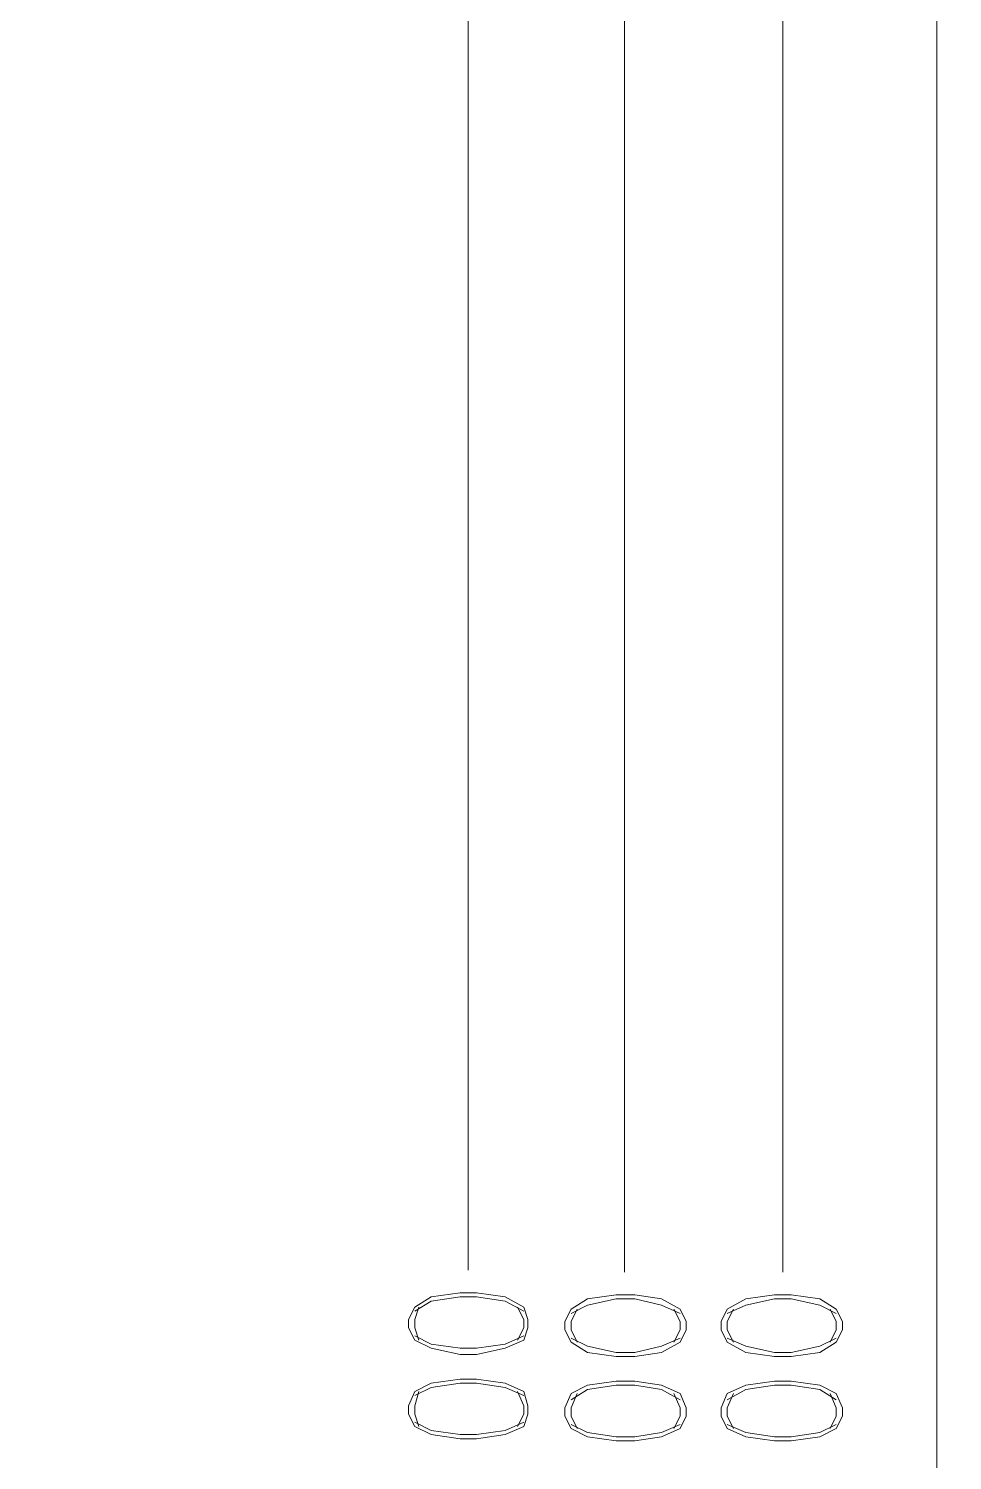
# Model space of a CAD drawing. Header units: centimetres. Extents: x -22.4 to 6.2, y -30.9 to -11.
# Drawn here: x -3.519 to -1.616, y -16.931 to -13.983 of the extents above; entities that cross this region are included whole.
import ezdxf

# ---------------------------------------------------------------- set-up
doc = ezdxf.new("R2010")
doc.units = ezdxf.units.CM
doc.header["$MEASUREMENT"] = 0
doc.layers.add('2', color=7, linetype='Continuous')
doc.layers.add('layer 1', color=7, linetype='Continuous')

msp = doc.modelspace()

# ---------------------------------------------------------------- linework, layer by layer
at = {"layer": '2', "color": 3, "lineweight": 9}
for points in [[(-2.61339, -12.58517), (-2.61339, -12.58517), (-2.61339, -16.53911), (-2.61339, -16.53911)], [(-2.29165, -13.44454), (-2.29165, -13.44454), (-2.29165, -16.54334), (-2.29165, -16.54334)], [(-1.96569, -13.71547), (-1.96569, -13.71547), (-1.96569, -16.54334), (-1.96569, -16.54334)]]:
    msp.add_open_spline(points, degree=3, dxfattribs=at)
at = {"layer": 'layer 1', "lineweight": 9}
for points, knots in [([(-21.92211, -30.90598), (-21.92211, -30.90598), (6.24226, -30.90598), (6.24226, -30.90598), (6.24226, -30.90598), (6.24226, -30.90598), (6.24226, -11.33528), (6.24226, -11.33528), (6.24226, -11.33528), (6.24226, -11.33528), (-21.92211, -11.33528), (-21.92211, -11.33528), (-21.92211, -11.33528), (-21.92211, -11.33528), (-21.92211, -30.90598), (-21.92211, -30.90598)], [0, 0, 0, 0, 0.2, 0.2, 0.2, 0.2, 0.4, 0.4, 0.4, 0.4, 0.6, 0.6, 0.6, 0.6, 1, 1, 1, 1]), ([(-2.73615, -16.65764), (-2.73615, -16.65764), (-2.72345, -16.68304), (-2.72345, -16.68304), (-2.72345, -16.68304), (-2.72345, -16.68304), (-2.68959, -16.69997), (-2.68959, -16.69997), (-2.68959, -16.69997), (-2.68959, -16.69997), (-2.63032, -16.71267), (-2.63032, -16.71267), (-2.63032, -16.71267), (-2.63032, -16.71267), (-2.59645, -16.71267), (-2.59645, -16.71267), (-2.59645, -16.71267), (-2.59645, -16.71267), (-2.53719, -16.69997), (-2.53719, -16.69997), (-2.53719, -16.69997), (-2.53719, -16.69997), (-2.49909, -16.68304), (-2.49909, -16.68304), (-2.49909, -16.68304), (-2.49909, -16.68304), (-2.49062, -16.65764), (-2.49062, -16.65764), (-2.49062, -16.65764), (-2.49062, -16.65764), (-2.49062, -16.64071), (-2.49062, -16.64071), (-2.49062, -16.64071), (-2.49062, -16.64071), (-2.49909, -16.61531), (-2.49909, -16.61531), (-2.49909, -16.61531), (-2.49909, -16.61531), (-2.53719, -16.59414), (-2.53719, -16.59414), (-2.53719, -16.59414), (-2.53719, -16.59414), (-2.59645, -16.58567), (-2.59645, -16.58567), (-2.59645, -16.58567), (-2.59645, -16.58567), (-2.63032, -16.58567), (-2.63032, -16.58567), (-2.63032, -16.58567), (-2.63032, -16.58567), (-2.68959, -16.59414), (-2.68959, -16.59414), (-2.68959, -16.59414), (-2.68959, -16.59414), (-2.72345, -16.61531), (-2.72345, -16.61531), (-2.72345, -16.61531), (-2.72345, -16.61531), (-2.73615, -16.64071), (-2.73615, -16.64071), (-2.73615, -16.64071), (-2.73615, -16.64071), (-2.73615, -16.65764), (-2.73615, -16.65764)], [0, 0, 0, 0, 0.0588235, 0.0588235, 0.0588235, 0.0588235, 0.1176471, 0.1176471, 0.1176471, 0.1176471, 0.1764706, 0.1764706, 0.1764706, 0.1764706, 0.2352941, 0.2352941, 0.2352941, 0.2352941, 0.2941176, 0.2941176, 0.2941176, 0.2941176, 0.3529412, 0.3529412, 0.3529412, 0.3529412, 0.4117647, 0.4117647, 0.4117647, 0.4117647, 0.4705882, 0.4705882, 0.4705882, 0.4705882, 0.5294118, 0.5294118, 0.5294118, 0.5294118, 0.5882353, 0.5882353, 0.5882353, 0.5882353, 0.6470588, 0.6470588, 0.6470588, 0.6470588, 0.7058824, 0.7058824, 0.7058824, 0.7058824, 0.7647059, 0.7647059, 0.7647059, 0.7647059, 0.8235294, 0.8235294, 0.8235294, 0.8235294, 0.8823529, 0.8823529, 0.8823529, 0.8823529, 1, 1, 1, 1]), ([(-2.49909, -16.62377), (-2.49909, -16.62377), (-2.53719, -16.60261), (-2.53719, -16.60261), (-2.53719, -16.60261), (-2.53719, -16.60261), (-2.59645, -16.59414), (-2.59645, -16.59414), (-2.59645, -16.59414), (-2.59645, -16.59414), (-2.63032, -16.59414), (-2.63032, -16.59414), (-2.63032, -16.59414), (-2.63032, -16.59414), (-2.68959, -16.60261), (-2.68959, -16.60261), (-2.68959, -16.60261), (-2.68959, -16.60261), (-2.72345, -16.62377), (-2.72345, -16.62377)], [0, 0, 0, 0, 0.1666667, 0.1666667, 0.1666667, 0.1666667, 0.3333333, 0.3333333, 0.3333333, 0.3333333, 0.5, 0.5, 0.5, 0.5, 0.6666667, 0.6666667, 0.6666667, 0.6666667, 1, 1, 1, 1]), ([(-2.41442, -16.66187), (-2.41442, -16.66187), (-2.40172, -16.68727), (-2.40172, -16.68727), (-2.40172, -16.68727), (-2.40172, -16.68727), (-2.36785, -16.70844), (-2.36785, -16.70844), (-2.36785, -16.70844), (-2.36785, -16.70844), (-2.30859, -16.71691), (-2.30859, -16.71691), (-2.30859, -16.71691), (-2.30859, -16.71691), (-2.27049, -16.71691), (-2.27049, -16.71691), (-2.27049, -16.71691), (-2.27049, -16.71691), (-2.21545, -16.70844), (-2.21545, -16.70844), (-2.21545, -16.70844), (-2.21545, -16.70844), (-2.17735, -16.68727), (-2.17735, -16.68727), (-2.17735, -16.68727), (-2.17735, -16.68727), (-2.16465, -16.66187), (-2.16465, -16.66187), (-2.16465, -16.66187), (-2.16465, -16.66187), (-2.16465, -16.64494), (-2.16465, -16.64494), (-2.16465, -16.64494), (-2.16465, -16.64494), (-2.17735, -16.61954), (-2.17735, -16.61954), (-2.17735, -16.61954), (-2.17735, -16.61954), (-2.21545, -16.59837), (-2.21545, -16.59837), (-2.21545, -16.59837), (-2.21545, -16.59837), (-2.27049, -16.58991), (-2.27049, -16.58991), (-2.27049, -16.58991), (-2.27049, -16.58991), (-2.30859, -16.58991), (-2.30859, -16.58991), (-2.30859, -16.58991), (-2.30859, -16.58991), (-2.36785, -16.59837), (-2.36785, -16.59837), (-2.36785, -16.59837), (-2.36785, -16.59837), (-2.40172, -16.61954), (-2.40172, -16.61954), (-2.40172, -16.61954), (-2.40172, -16.61954), (-2.41442, -16.64494), (-2.41442, -16.64494), (-2.41442, -16.64494), (-2.41442, -16.64494), (-2.41442, -16.66187), (-2.41442, -16.66187)], [0, 0, 0, 0, 0.0588235, 0.0588235, 0.0588235, 0.0588235, 0.1176471, 0.1176471, 0.1176471, 0.1176471, 0.1764706, 0.1764706, 0.1764706, 0.1764706, 0.2352941, 0.2352941, 0.2352941, 0.2352941, 0.2941176, 0.2941176, 0.2941176, 0.2941176, 0.3529412, 0.3529412, 0.3529412, 0.3529412, 0.4117647, 0.4117647, 0.4117647, 0.4117647, 0.4705882, 0.4705882, 0.4705882, 0.4705882, 0.5294118, 0.5294118, 0.5294118, 0.5294118, 0.5882353, 0.5882353, 0.5882353, 0.5882353, 0.6470588, 0.6470588, 0.6470588, 0.6470588, 0.7058824, 0.7058824, 0.7058824, 0.7058824, 0.7647059, 0.7647059, 0.7647059, 0.7647059, 0.8235294, 0.8235294, 0.8235294, 0.8235294, 0.8823529, 0.8823529, 0.8823529, 0.8823529, 1, 1, 1, 1]), ([(-2.09269, -16.66187), (-2.09269, -16.66187), (-2.07999, -16.68727), (-2.07999, -16.68727), (-2.07999, -16.68727), (-2.07999, -16.68727), (-2.04189, -16.70844), (-2.04189, -16.70844), (-2.04189, -16.70844), (-2.04189, -16.70844), (-1.98262, -16.71691), (-1.98262, -16.71691), (-1.98262, -16.71691), (-1.98262, -16.71691), (-1.94875, -16.71691), (-1.94875, -16.71691), (-1.94875, -16.71691), (-1.94875, -16.71691), (-1.88949, -16.70844), (-1.88949, -16.70844), (-1.88949, -16.70844), (-1.88949, -16.70844), (-1.85562, -16.68727), (-1.85562, -16.68727), (-1.85562, -16.68727), (-1.85562, -16.68727), (-1.84292, -16.66187), (-1.84292, -16.66187), (-1.84292, -16.66187), (-1.84292, -16.66187), (-1.84292, -16.64494), (-1.84292, -16.64494), (-1.84292, -16.64494), (-1.84292, -16.64494), (-1.85562, -16.61954), (-1.85562, -16.61954), (-1.85562, -16.61954), (-1.85562, -16.61954), (-1.88949, -16.59837), (-1.88949, -16.59837), (-1.88949, -16.59837), (-1.88949, -16.59837), (-1.94875, -16.58991), (-1.94875, -16.58991), (-1.94875, -16.58991), (-1.94875, -16.58991), (-1.98262, -16.58991), (-1.98262, -16.58991), (-1.98262, -16.58991), (-1.98262, -16.58991), (-2.04189, -16.59837), (-2.04189, -16.59837), (-2.04189, -16.59837), (-2.04189, -16.59837), (-2.07999, -16.61954), (-2.07999, -16.61954), (-2.07999, -16.61954), (-2.07999, -16.61954), (-2.09269, -16.64494), (-2.09269, -16.64494), (-2.09269, -16.64494), (-2.09269, -16.64494), (-2.09269, -16.66187), (-2.09269, -16.66187)], [0, 0, 0, 0, 0.0588235, 0.0588235, 0.0588235, 0.0588235, 0.1176471, 0.1176471, 0.1176471, 0.1176471, 0.1764706, 0.1764706, 0.1764706, 0.1764706, 0.2352941, 0.2352941, 0.2352941, 0.2352941, 0.2941176, 0.2941176, 0.2941176, 0.2941176, 0.3529412, 0.3529412, 0.3529412, 0.3529412, 0.4117647, 0.4117647, 0.4117647, 0.4117647, 0.4705882, 0.4705882, 0.4705882, 0.4705882, 0.5294118, 0.5294118, 0.5294118, 0.5294118, 0.5882353, 0.5882353, 0.5882353, 0.5882353, 0.6470588, 0.6470588, 0.6470588, 0.6470588, 0.7058824, 0.7058824, 0.7058824, 0.7058824, 0.7647059, 0.7647059, 0.7647059, 0.7647059, 0.8235294, 0.8235294, 0.8235294, 0.8235294, 0.8823529, 0.8823529, 0.8823529, 0.8823529, 1, 1, 1, 1]), ([(-2.71499, -16.61531), (-2.71499, -16.61531), (-2.72345, -16.64071), (-2.72345, -16.64071), (-2.72345, -16.64071), (-2.72345, -16.64071), (-2.72345, -16.65764), (-2.72345, -16.65764), (-2.72345, -16.65764), (-2.72345, -16.65764), (-2.71499, -16.68304), (-2.71499, -16.68304)], [0, 0, 0, 0, 0.25, 0.25, 0.25, 0.25, 0.5, 0.5, 0.5, 0.5, 1, 1, 1, 1]), ([(-2.51179, -16.68304), (-2.51179, -16.68304), (-2.49909, -16.65764), (-2.49909, -16.65764), (-2.49909, -16.65764), (-2.49909, -16.65764), (-2.49909, -16.64071), (-2.49909, -16.64071), (-2.49909, -16.64071), (-2.49909, -16.64071), (-2.51179, -16.61531), (-2.51179, -16.61531)], [0, 0, 0, 0, 0.25, 0.25, 0.25, 0.25, 0.5, 0.5, 0.5, 0.5, 1, 1, 1, 1]), ([(-2.17735, -16.62801), (-2.17735, -16.62801), (-2.21545, -16.61107), (-2.21545, -16.61107), (-2.21545, -16.61107), (-2.21545, -16.61107), (-2.27049, -16.59837), (-2.27049, -16.59837), (-2.27049, -16.59837), (-2.27049, -16.59837), (-2.30859, -16.59837), (-2.30859, -16.59837), (-2.30859, -16.59837), (-2.30859, -16.59837), (-2.36785, -16.61107), (-2.36785, -16.61107), (-2.36785, -16.61107), (-2.36785, -16.61107), (-2.40172, -16.62801), (-2.40172, -16.62801)], [0, 0, 0, 0, 0.1666667, 0.1666667, 0.1666667, 0.1666667, 0.3333333, 0.3333333, 0.3333333, 0.3333333, 0.5, 0.5, 0.5, 0.5, 0.6666667, 0.6666667, 0.6666667, 0.6666667, 1, 1, 1, 1]), ([(-2.38902, -16.61954), (-2.38902, -16.61954), (-2.40172, -16.64494), (-2.40172, -16.64494), (-2.40172, -16.64494), (-2.40172, -16.64494), (-2.40172, -16.66187), (-2.40172, -16.66187), (-2.40172, -16.66187), (-2.40172, -16.66187), (-2.38902, -16.68727), (-2.38902, -16.68727)], [0, 0, 0, 0, 0.25, 0.25, 0.25, 0.25, 0.5, 0.5, 0.5, 0.5, 1, 1, 1, 1]), ([(-2.19005, -16.68727), (-2.19005, -16.68727), (-2.17735, -16.66187), (-2.17735, -16.66187), (-2.17735, -16.66187), (-2.17735, -16.66187), (-2.17735, -16.64494), (-2.17735, -16.64494), (-2.17735, -16.64494), (-2.17735, -16.64494), (-2.19005, -16.61954), (-2.19005, -16.61954)], [0, 0, 0, 0, 0.25, 0.25, 0.25, 0.25, 0.5, 0.5, 0.5, 0.5, 1, 1, 1, 1]), ([(-1.85562, -16.62801), (-1.85562, -16.62801), (-1.88949, -16.61107), (-1.88949, -16.61107), (-1.88949, -16.61107), (-1.88949, -16.61107), (-1.94875, -16.59837), (-1.94875, -16.59837), (-1.94875, -16.59837), (-1.94875, -16.59837), (-1.98262, -16.59837), (-1.98262, -16.59837), (-1.98262, -16.59837), (-1.98262, -16.59837), (-2.04189, -16.61107), (-2.04189, -16.61107), (-2.04189, -16.61107), (-2.04189, -16.61107), (-2.07999, -16.62801), (-2.07999, -16.62801)], [0, 0, 0, 0, 0.1666667, 0.1666667, 0.1666667, 0.1666667, 0.3333333, 0.3333333, 0.3333333, 0.3333333, 0.5, 0.5, 0.5, 0.5, 0.6666667, 0.6666667, 0.6666667, 0.6666667, 1, 1, 1, 1]), ([(-2.06729, -16.61954), (-2.06729, -16.61954), (-2.07999, -16.64494), (-2.07999, -16.64494), (-2.07999, -16.64494), (-2.07999, -16.64494), (-2.07999, -16.66187), (-2.07999, -16.66187), (-2.07999, -16.66187), (-2.07999, -16.66187), (-2.06729, -16.68727), (-2.06729, -16.68727)], [0, 0, 0, 0, 0.25, 0.25, 0.25, 0.25, 0.5, 0.5, 0.5, 0.5, 1, 1, 1, 1]), ([(-1.86832, -16.68727), (-1.86832, -16.68727), (-1.85562, -16.66187), (-1.85562, -16.66187), (-1.85562, -16.66187), (-1.85562, -16.66187), (-1.85562, -16.64494), (-1.85562, -16.64494), (-1.85562, -16.64494), (-1.85562, -16.64494), (-1.86832, -16.61954), (-1.86832, -16.61954)], [0, 0, 0, 0, 0.25, 0.25, 0.25, 0.25, 0.5, 0.5, 0.5, 0.5, 1, 1, 1, 1]), ([(-2.72345, -16.67457), (-2.72345, -16.67457), (-2.68959, -16.69151), (-2.68959, -16.69151), (-2.68959, -16.69151), (-2.68959, -16.69151), (-2.63032, -16.69997), (-2.63032, -16.69997), (-2.63032, -16.69997), (-2.63032, -16.69997), (-2.59645, -16.69997), (-2.59645, -16.69997), (-2.59645, -16.69997), (-2.59645, -16.69997), (-2.53719, -16.69151), (-2.53719, -16.69151), (-2.53719, -16.69151), (-2.53719, -16.69151), (-2.49909, -16.67457), (-2.49909, -16.67457)], [0, 0, 0, 0, 0.1666667, 0.1666667, 0.1666667, 0.1666667, 0.3333333, 0.3333333, 0.3333333, 0.3333333, 0.5, 0.5, 0.5, 0.5, 0.6666667, 0.6666667, 0.6666667, 0.6666667, 1, 1, 1, 1]), ([(-2.40172, -16.67881), (-2.40172, -16.67881), (-2.36785, -16.69574), (-2.36785, -16.69574), (-2.36785, -16.69574), (-2.36785, -16.69574), (-2.30859, -16.70844), (-2.30859, -16.70844), (-2.30859, -16.70844), (-2.30859, -16.70844), (-2.27049, -16.70844), (-2.27049, -16.70844), (-2.27049, -16.70844), (-2.27049, -16.70844), (-2.21545, -16.69574), (-2.21545, -16.69574), (-2.21545, -16.69574), (-2.21545, -16.69574), (-2.17735, -16.67881), (-2.17735, -16.67881)], [0, 0, 0, 0, 0.1666667, 0.1666667, 0.1666667, 0.1666667, 0.3333333, 0.3333333, 0.3333333, 0.3333333, 0.5, 0.5, 0.5, 0.5, 0.6666667, 0.6666667, 0.6666667, 0.6666667, 1, 1, 1, 1]), ([(-2.07999, -16.67881), (-2.07999, -16.67881), (-2.04189, -16.69574), (-2.04189, -16.69574), (-2.04189, -16.69574), (-2.04189, -16.69574), (-1.98262, -16.70844), (-1.98262, -16.70844), (-1.98262, -16.70844), (-1.98262, -16.70844), (-1.94875, -16.70844), (-1.94875, -16.70844), (-1.94875, -16.70844), (-1.94875, -16.70844), (-1.88949, -16.69574), (-1.88949, -16.69574), (-1.88949, -16.69574), (-1.88949, -16.69574), (-1.85562, -16.67881), (-1.85562, -16.67881)], [0, 0, 0, 0, 0.1666667, 0.1666667, 0.1666667, 0.1666667, 0.3333333, 0.3333333, 0.3333333, 0.3333333, 0.5, 0.5, 0.5, 0.5, 0.6666667, 0.6666667, 0.6666667, 0.6666667, 1, 1, 1, 1]), ([(-2.73615, -16.83544), (-2.73615, -16.83544), (-2.72345, -16.86084), (-2.72345, -16.86084), (-2.72345, -16.86084), (-2.72345, -16.86084), (-2.68959, -16.87777), (-2.68959, -16.87777), (-2.68959, -16.87777), (-2.68959, -16.87777), (-2.63032, -16.88624), (-2.63032, -16.88624), (-2.63032, -16.88624), (-2.63032, -16.88624), (-2.59645, -16.88624), (-2.59645, -16.88624), (-2.59645, -16.88624), (-2.59645, -16.88624), (-2.53719, -16.87777), (-2.53719, -16.87777), (-2.53719, -16.87777), (-2.53719, -16.87777), (-2.49909, -16.86084), (-2.49909, -16.86084), (-2.49909, -16.86084), (-2.49909, -16.86084), (-2.49062, -16.83544), (-2.49062, -16.83544), (-2.49062, -16.83544), (-2.49062, -16.83544), (-2.49062, -16.81851), (-2.49062, -16.81851), (-2.49062, -16.81851), (-2.49062, -16.81851), (-2.49909, -16.78887), (-2.49909, -16.78887), (-2.49909, -16.78887), (-2.49909, -16.78887), (-2.53719, -16.77194), (-2.53719, -16.77194), (-2.53719, -16.77194), (-2.53719, -16.77194), (-2.59645, -16.76347), (-2.59645, -16.76347), (-2.59645, -16.76347), (-2.59645, -16.76347), (-2.63032, -16.76347), (-2.63032, -16.76347), (-2.63032, -16.76347), (-2.63032, -16.76347), (-2.68959, -16.77194), (-2.68959, -16.77194), (-2.68959, -16.77194), (-2.68959, -16.77194), (-2.72345, -16.78887), (-2.72345, -16.78887), (-2.72345, -16.78887), (-2.72345, -16.78887), (-2.73615, -16.81851), (-2.73615, -16.81851), (-2.73615, -16.81851), (-2.73615, -16.81851), (-2.73615, -16.83544), (-2.73615, -16.83544)], [0, 0, 0, 0, 0.0588235, 0.0588235, 0.0588235, 0.0588235, 0.1176471, 0.1176471, 0.1176471, 0.1176471, 0.1764706, 0.1764706, 0.1764706, 0.1764706, 0.2352941, 0.2352941, 0.2352941, 0.2352941, 0.2941176, 0.2941176, 0.2941176, 0.2941176, 0.3529412, 0.3529412, 0.3529412, 0.3529412, 0.4117647, 0.4117647, 0.4117647, 0.4117647, 0.4705882, 0.4705882, 0.4705882, 0.4705882, 0.5294118, 0.5294118, 0.5294118, 0.5294118, 0.5882353, 0.5882353, 0.5882353, 0.5882353, 0.6470588, 0.6470588, 0.6470588, 0.6470588, 0.7058824, 0.7058824, 0.7058824, 0.7058824, 0.7647059, 0.7647059, 0.7647059, 0.7647059, 0.8235294, 0.8235294, 0.8235294, 0.8235294, 0.8823529, 0.8823529, 0.8823529, 0.8823529, 1, 1, 1, 1]), ([(-2.41442, -16.83967), (-2.41442, -16.83967), (-2.40172, -16.86507), (-2.40172, -16.86507), (-2.40172, -16.86507), (-2.40172, -16.86507), (-2.36785, -16.88201), (-2.36785, -16.88201), (-2.36785, -16.88201), (-2.36785, -16.88201), (-2.30859, -16.89047), (-2.30859, -16.89047), (-2.30859, -16.89047), (-2.30859, -16.89047), (-2.27049, -16.89047), (-2.27049, -16.89047), (-2.27049, -16.89047), (-2.27049, -16.89047), (-2.21545, -16.88201), (-2.21545, -16.88201), (-2.21545, -16.88201), (-2.21545, -16.88201), (-2.17735, -16.86507), (-2.17735, -16.86507), (-2.17735, -16.86507), (-2.17735, -16.86507), (-2.16465, -16.83967), (-2.16465, -16.83967), (-2.16465, -16.83967), (-2.16465, -16.83967), (-2.16465, -16.82274), (-2.16465, -16.82274), (-2.16465, -16.82274), (-2.16465, -16.82274), (-2.17735, -16.79311), (-2.17735, -16.79311), (-2.17735, -16.79311), (-2.17735, -16.79311), (-2.21545, -16.77617), (-2.21545, -16.77617), (-2.21545, -16.77617), (-2.21545, -16.77617), (-2.27049, -16.76771), (-2.27049, -16.76771), (-2.27049, -16.76771), (-2.27049, -16.76771), (-2.30859, -16.76771), (-2.30859, -16.76771), (-2.30859, -16.76771), (-2.30859, -16.76771), (-2.36785, -16.77617), (-2.36785, -16.77617), (-2.36785, -16.77617), (-2.36785, -16.77617), (-2.40172, -16.79311), (-2.40172, -16.79311), (-2.40172, -16.79311), (-2.40172, -16.79311), (-2.41442, -16.82274), (-2.41442, -16.82274), (-2.41442, -16.82274), (-2.41442, -16.82274), (-2.41442, -16.83967), (-2.41442, -16.83967)], [0, 0, 0, 0, 0.0588235, 0.0588235, 0.0588235, 0.0588235, 0.1176471, 0.1176471, 0.1176471, 0.1176471, 0.1764706, 0.1764706, 0.1764706, 0.1764706, 0.2352941, 0.2352941, 0.2352941, 0.2352941, 0.2941176, 0.2941176, 0.2941176, 0.2941176, 0.3529412, 0.3529412, 0.3529412, 0.3529412, 0.4117647, 0.4117647, 0.4117647, 0.4117647, 0.4705882, 0.4705882, 0.4705882, 0.4705882, 0.5294118, 0.5294118, 0.5294118, 0.5294118, 0.5882353, 0.5882353, 0.5882353, 0.5882353, 0.6470588, 0.6470588, 0.6470588, 0.6470588, 0.7058824, 0.7058824, 0.7058824, 0.7058824, 0.7647059, 0.7647059, 0.7647059, 0.7647059, 0.8235294, 0.8235294, 0.8235294, 0.8235294, 0.8823529, 0.8823529, 0.8823529, 0.8823529, 1, 1, 1, 1]), ([(-2.09269, -16.83967), (-2.09269, -16.83967), (-2.07999, -16.86507), (-2.07999, -16.86507), (-2.07999, -16.86507), (-2.07999, -16.86507), (-2.04189, -16.88201), (-2.04189, -16.88201), (-2.04189, -16.88201), (-2.04189, -16.88201), (-1.98262, -16.89047), (-1.98262, -16.89047), (-1.98262, -16.89047), (-1.98262, -16.89047), (-1.94875, -16.89047), (-1.94875, -16.89047), (-1.94875, -16.89047), (-1.94875, -16.89047), (-1.88949, -16.88201), (-1.88949, -16.88201), (-1.88949, -16.88201), (-1.88949, -16.88201), (-1.85562, -16.86507), (-1.85562, -16.86507), (-1.85562, -16.86507), (-1.85562, -16.86507), (-1.84292, -16.83967), (-1.84292, -16.83967), (-1.84292, -16.83967), (-1.84292, -16.83967), (-1.84292, -16.82274), (-1.84292, -16.82274), (-1.84292, -16.82274), (-1.84292, -16.82274), (-1.85562, -16.79311), (-1.85562, -16.79311), (-1.85562, -16.79311), (-1.85562, -16.79311), (-1.88949, -16.77617), (-1.88949, -16.77617), (-1.88949, -16.77617), (-1.88949, -16.77617), (-1.94875, -16.76771), (-1.94875, -16.76771), (-1.94875, -16.76771), (-1.94875, -16.76771), (-1.98262, -16.76771), (-1.98262, -16.76771), (-1.98262, -16.76771), (-1.98262, -16.76771), (-2.04189, -16.77617), (-2.04189, -16.77617), (-2.04189, -16.77617), (-2.04189, -16.77617), (-2.07999, -16.79311), (-2.07999, -16.79311), (-2.07999, -16.79311), (-2.07999, -16.79311), (-2.09269, -16.82274), (-2.09269, -16.82274), (-2.09269, -16.82274), (-2.09269, -16.82274), (-2.09269, -16.83967), (-2.09269, -16.83967)], [0, 0, 0, 0, 0.0588235, 0.0588235, 0.0588235, 0.0588235, 0.1176471, 0.1176471, 0.1176471, 0.1176471, 0.1764706, 0.1764706, 0.1764706, 0.1764706, 0.2352941, 0.2352941, 0.2352941, 0.2352941, 0.2941176, 0.2941176, 0.2941176, 0.2941176, 0.3529412, 0.3529412, 0.3529412, 0.3529412, 0.4117647, 0.4117647, 0.4117647, 0.4117647, 0.4705882, 0.4705882, 0.4705882, 0.4705882, 0.5294118, 0.5294118, 0.5294118, 0.5294118, 0.5882353, 0.5882353, 0.5882353, 0.5882353, 0.6470588, 0.6470588, 0.6470588, 0.6470588, 0.7058824, 0.7058824, 0.7058824, 0.7058824, 0.7647059, 0.7647059, 0.7647059, 0.7647059, 0.8235294, 0.8235294, 0.8235294, 0.8235294, 0.8823529, 0.8823529, 0.8823529, 0.8823529, 1, 1, 1, 1]), ([(-2.49909, -16.79734), (-2.49909, -16.79734), (-2.53719, -16.78041), (-2.53719, -16.78041), (-2.53719, -16.78041), (-2.53719, -16.78041), (-2.59645, -16.77194), (-2.59645, -16.77194), (-2.59645, -16.77194), (-2.59645, -16.77194), (-2.63032, -16.77194), (-2.63032, -16.77194), (-2.63032, -16.77194), (-2.63032, -16.77194), (-2.68959, -16.78041), (-2.68959, -16.78041), (-2.68959, -16.78041), (-2.68959, -16.78041), (-2.72345, -16.79734), (-2.72345, -16.79734)], [0, 0, 0, 0, 0.1666667, 0.1666667, 0.1666667, 0.1666667, 0.3333333, 0.3333333, 0.3333333, 0.3333333, 0.5, 0.5, 0.5, 0.5, 0.6666667, 0.6666667, 0.6666667, 0.6666667, 1, 1, 1, 1]), ([(-2.71499, -16.78887), (-2.71499, -16.78887), (-2.72345, -16.81851), (-2.72345, -16.81851), (-2.72345, -16.81851), (-2.72345, -16.81851), (-2.72345, -16.83544), (-2.72345, -16.83544), (-2.72345, -16.83544), (-2.72345, -16.83544), (-2.71499, -16.86084), (-2.71499, -16.86084)], [0, 0, 0, 0, 0.25, 0.25, 0.25, 0.25, 0.5, 0.5, 0.5, 0.5, 1, 1, 1, 1]), ([(-2.51179, -16.86084), (-2.51179, -16.86084), (-2.49909, -16.83544), (-2.49909, -16.83544), (-2.49909, -16.83544), (-2.49909, -16.83544), (-2.49909, -16.81851), (-2.49909, -16.81851), (-2.49909, -16.81851), (-2.49909, -16.81851), (-2.51179, -16.78887), (-2.51179, -16.78887)], [0, 0, 0, 0, 0.25, 0.25, 0.25, 0.25, 0.5, 0.5, 0.5, 0.5, 1, 1, 1, 1]), ([(-2.17735, -16.80581), (-2.17735, -16.80581), (-2.21545, -16.78464), (-2.21545, -16.78464), (-2.21545, -16.78464), (-2.21545, -16.78464), (-2.27049, -16.77617), (-2.27049, -16.77617), (-2.27049, -16.77617), (-2.27049, -16.77617), (-2.30859, -16.77617), (-2.30859, -16.77617), (-2.30859, -16.77617), (-2.30859, -16.77617), (-2.36785, -16.78464), (-2.36785, -16.78464), (-2.36785, -16.78464), (-2.36785, -16.78464), (-2.40172, -16.80581), (-2.40172, -16.80581)], [0, 0, 0, 0, 0.1666667, 0.1666667, 0.1666667, 0.1666667, 0.3333333, 0.3333333, 0.3333333, 0.3333333, 0.5, 0.5, 0.5, 0.5, 0.6666667, 0.6666667, 0.6666667, 0.6666667, 1, 1, 1, 1]), ([(-2.38902, -16.79311), (-2.38902, -16.79311), (-2.40172, -16.82274), (-2.40172, -16.82274), (-2.40172, -16.82274), (-2.40172, -16.82274), (-2.40172, -16.83967), (-2.40172, -16.83967), (-2.40172, -16.83967), (-2.40172, -16.83967), (-2.38902, -16.86507), (-2.38902, -16.86507)], [0, 0, 0, 0, 0.25, 0.25, 0.25, 0.25, 0.5, 0.5, 0.5, 0.5, 1, 1, 1, 1]), ([(-2.19005, -16.86507), (-2.19005, -16.86507), (-2.17735, -16.83967), (-2.17735, -16.83967), (-2.17735, -16.83967), (-2.17735, -16.83967), (-2.17735, -16.82274), (-2.17735, -16.82274), (-2.17735, -16.82274), (-2.17735, -16.82274), (-2.19005, -16.79311), (-2.19005, -16.79311)], [0, 0, 0, 0, 0.25, 0.25, 0.25, 0.25, 0.5, 0.5, 0.5, 0.5, 1, 1, 1, 1]), ([(-1.85562, -16.80581), (-1.85562, -16.80581), (-1.88949, -16.78464), (-1.88949, -16.78464), (-1.88949, -16.78464), (-1.88949, -16.78464), (-1.94875, -16.77617), (-1.94875, -16.77617), (-1.94875, -16.77617), (-1.94875, -16.77617), (-1.98262, -16.77617), (-1.98262, -16.77617), (-1.98262, -16.77617), (-1.98262, -16.77617), (-2.04189, -16.78464), (-2.04189, -16.78464), (-2.04189, -16.78464), (-2.04189, -16.78464), (-2.07999, -16.80581), (-2.07999, -16.80581)], [0, 0, 0, 0, 0.1666667, 0.1666667, 0.1666667, 0.1666667, 0.3333333, 0.3333333, 0.3333333, 0.3333333, 0.5, 0.5, 0.5, 0.5, 0.6666667, 0.6666667, 0.6666667, 0.6666667, 1, 1, 1, 1]), ([(-2.06729, -16.79311), (-2.06729, -16.79311), (-2.07999, -16.82274), (-2.07999, -16.82274), (-2.07999, -16.82274), (-2.07999, -16.82274), (-2.07999, -16.83967), (-2.07999, -16.83967), (-2.07999, -16.83967), (-2.07999, -16.83967), (-2.06729, -16.86507), (-2.06729, -16.86507)], [0, 0, 0, 0, 0.25, 0.25, 0.25, 0.25, 0.5, 0.5, 0.5, 0.5, 1, 1, 1, 1]), ([(-1.86832, -16.86507), (-1.86832, -16.86507), (-1.85562, -16.83967), (-1.85562, -16.83967), (-1.85562, -16.83967), (-1.85562, -16.83967), (-1.85562, -16.82274), (-1.85562, -16.82274), (-1.85562, -16.82274), (-1.85562, -16.82274), (-1.86832, -16.79311), (-1.86832, -16.79311)], [0, 0, 0, 0, 0.25, 0.25, 0.25, 0.25, 0.5, 0.5, 0.5, 0.5, 1, 1, 1, 1]), ([(-2.72345, -16.85237), (-2.72345, -16.85237), (-2.68959, -16.86931), (-2.68959, -16.86931), (-2.68959, -16.86931), (-2.68959, -16.86931), (-2.63032, -16.87777), (-2.63032, -16.87777), (-2.63032, -16.87777), (-2.63032, -16.87777), (-2.59645, -16.87777), (-2.59645, -16.87777), (-2.59645, -16.87777), (-2.59645, -16.87777), (-2.53719, -16.86931), (-2.53719, -16.86931), (-2.53719, -16.86931), (-2.53719, -16.86931), (-2.49909, -16.85237), (-2.49909, -16.85237)], [0, 0, 0, 0, 0.1666667, 0.1666667, 0.1666667, 0.1666667, 0.3333333, 0.3333333, 0.3333333, 0.3333333, 0.5, 0.5, 0.5, 0.5, 0.6666667, 0.6666667, 0.6666667, 0.6666667, 1, 1, 1, 1]), ([(-2.40172, -16.85661), (-2.40172, -16.85661), (-2.36785, -16.87354), (-2.36785, -16.87354), (-2.36785, -16.87354), (-2.36785, -16.87354), (-2.30859, -16.88201), (-2.30859, -16.88201), (-2.30859, -16.88201), (-2.30859, -16.88201), (-2.27049, -16.88201), (-2.27049, -16.88201), (-2.27049, -16.88201), (-2.27049, -16.88201), (-2.21545, -16.87354), (-2.21545, -16.87354), (-2.21545, -16.87354), (-2.21545, -16.87354), (-2.17735, -16.85661), (-2.17735, -16.85661)], [0, 0, 0, 0, 0.1666667, 0.1666667, 0.1666667, 0.1666667, 0.3333333, 0.3333333, 0.3333333, 0.3333333, 0.5, 0.5, 0.5, 0.5, 0.6666667, 0.6666667, 0.6666667, 0.6666667, 1, 1, 1, 1]), ([(-2.07999, -16.85661), (-2.07999, -16.85661), (-2.04189, -16.87354), (-2.04189, -16.87354), (-2.04189, -16.87354), (-2.04189, -16.87354), (-1.98262, -16.88201), (-1.98262, -16.88201), (-1.98262, -16.88201), (-1.98262, -16.88201), (-1.94875, -16.88201), (-1.94875, -16.88201), (-1.94875, -16.88201), (-1.94875, -16.88201), (-1.88949, -16.87354), (-1.88949, -16.87354), (-1.88949, -16.87354), (-1.88949, -16.87354), (-1.85562, -16.85661), (-1.85562, -16.85661)], [0, 0, 0, 0, 0.1666667, 0.1666667, 0.1666667, 0.1666667, 0.3333333, 0.3333333, 0.3333333, 0.3333333, 0.5, 0.5, 0.5, 0.5, 0.6666667, 0.6666667, 0.6666667, 0.6666667, 1, 1, 1, 1])]:
    msp.add_open_spline(points, degree=3, knots=knots, dxfattribs=at)
msp.add_open_spline([(-1.64819, -13.23711), (-1.64819, -13.23711), (-1.64819, -20.68777), (-1.64819, -20.68777)], degree=3, dxfattribs=at)
msp.add_open_spline([(-1.64819, -13.23711), (-1.64819, -13.23711), (-1.64819, -20.68777), (-1.64819, -20.68777)], degree=3, dxfattribs=at)

doc.saveas('drawing.dxf')
